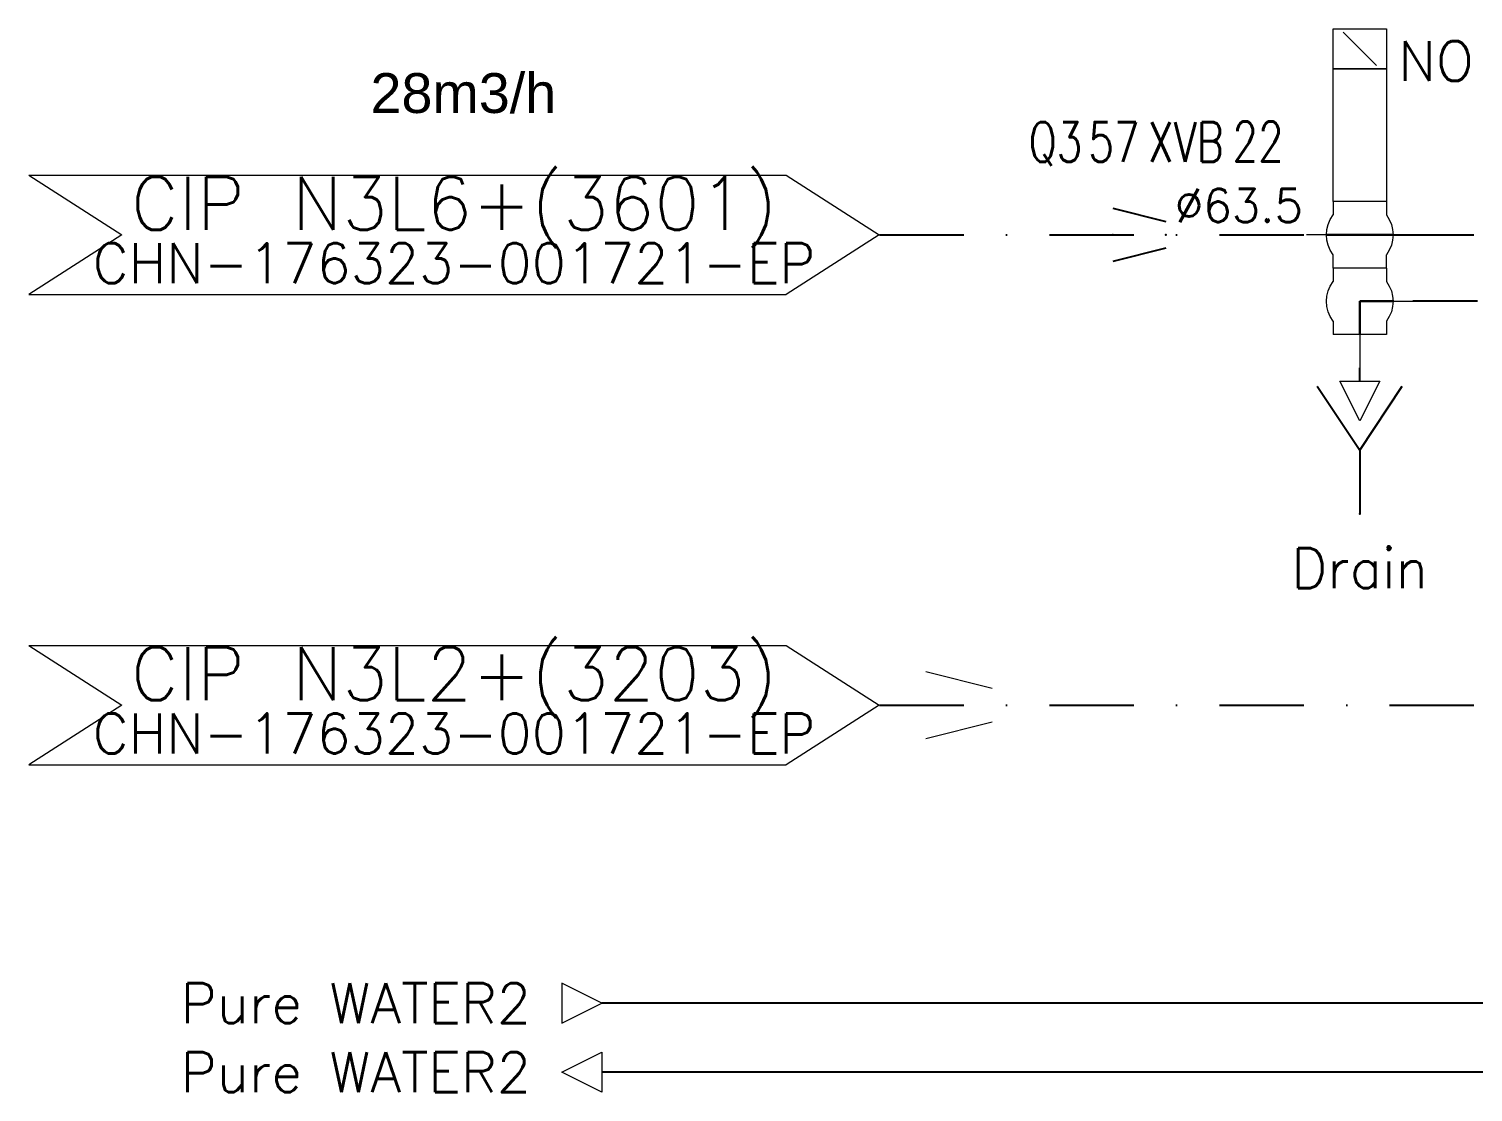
# Model space of a CAD drawing. Header units: inches. Extents: x 14952 to 16573, y 22099 to 23546.
# Drawn here: x 14951.9 to 15060.6, y 22350.9 to 22430.9 of the extents above; entities that cross this region are included whole.
import ezdxf
from ezdxf.enums import TextEntityAlignment as Align

# ---------------------------------------------------------------- set-up
doc = ezdxf.new("R2010")
doc.units = ezdxf.units.IN
doc.header["$MEASUREMENT"] = 0
doc.linetypes.add('DASHDOT2', pattern=[12.7, 6.35, -3.175, 0, -3.175])
doc.layers.add('31 Equipment', color=7, linetype='Continuous', lineweight=9)
for name, color, linetype in [('DIAMETRE', 7, 'Continuous'), ('MATERIEL-DIVERS', 7, 'Continuous'), ('POMPES-PROCESS', 7, 'Continuous'), ('Process water', 5, 'Continuous'), ('REPERES', 7, 'Continuous'), ('techn-data', 7, 'Continuous'), ('TEXTES', 7, 'Continuous'), ('TUYAUTERIE-EAU', 5, 'Continuous'), ('TUYAUTERIE-EGOUT', 32, 'Continuous'), ('TUYAUTERIE-NEP', 4, 'DASHDOT2'), ('VANNES', 7, 'Continuous')]:
    doc.layers.add(name, color=color, linetype=linetype)
doc.layers.get('REPERES').off()
doc.styles.add('ROMANS', font='ROMANS.SHX')
doc.styles.get("Standard").update_dxf_attribs({"font": 'arial.ttf'})
doc.styles.add('USER1', font='TXT.SHX', dxfattribs={"bigfont": 'gbcbig.shx'})

# ---------------------------------------------------------------- blocks, each defined once
blk = doc.blocks.new('CR')
at = {"color": 7}
for p, q in [((-2.5, 2.5), (2.5, 1.25)), ((2.5, 1.25), (2.5, 1.25)), ((2.5, -1.25), (-2.5, -2.5))]:
    blk.add_line(p, q, dxfattribs=at)
at = {"color": 7, "extrusion": (-1, 0, 0)}
blk.add_point((-2.5, 0), dxfattribs=at)
at = {"color": 7, "extrusion": (1, 0, 0)}
blk.add_point((2.5, 0), dxfattribs=at)
blk = doc.blocks.new('APV-FCE-GEN-REDCON-1')
at = {"layer": '31 Equipment', "color": 7}
for p, q in [((-2.5, 2.5), (2.5, 1.25)), ((2.5, 1.25), (2.5, 1.25)), ((2.5, -1.25), (-2.5, -2.5))]:
    blk.add_line(p, q, dxfattribs=at)
blk = doc.blocks.new('APV-VLV-SSEAT-SW44-4')
at = {"layer": '31 Equipment', "ltscale": 38}
for p, q in [((1.25, 20.25), (-1.25, 17.75)), ((-2, 7.5), (-2, 6.5)), ((2, 7.5), (2, 6.5)), ((-4, 5), (-2.5, 5)), ((-2, 2.5), (-2, 3.5)), ((2, 2.5), (2, 3.5)), ((-2, 2.5), (2, 2.5)), ((-2, 2.5), (-2, 1.5)), ((2, 2.5), (2, 1.5)), ((-2.5, 0), (-4, 0)), ((-2, -1.5), (-2, -2.5)), ((2, -1.5), (2, -2.5)), ((-2, -2.5), (2, -2.5)), ((0, -2.5), (0, -5))]:
    blk.add_line(p, q, dxfattribs=at)
at = {"layer": '31 Equipment', "lineweight": 30}
for p, q in [((-2.5, 5), (2.5, 5)), ((-2.5, 0), (0, 0)), ((0, 0), (0, -2.5))]:
    blk.add_line(p, q, dxfattribs=at)
at = {"layer": '31 Equipment'}
blk.add_line((2.5, 5), (4, 5), dxfattribs=at)
at = {"layer": '31 Equipment', "ltscale": 38}
for points in [[(-2, 17.5), (2, 17.5), (2, 20.5), (-2, 20.5)], [(-2, 7.5), (2, 7.5), (2, 17.5), (-2, 17.5)]]:
    blk.add_lwpolyline(points, close=True, dxfattribs=at)
for centre, start, end in [((0, 5), 143.1301, 216.8699), ((0, 5), 323.1301, 36.8699), ((0, 0), 143.1301, 216.8699), ((0, 0), 323.1301, 36.8699)]:
    blk.add_arc(centre, 2.5, start, end, dxfattribs=at)
blk = doc.blocks.new('EGOUT')
at = {"color": 7}
for p, q in [((-3.2, 9.61), (0, 4.81)), ((0, 4.81), (3.2, 9.61)), ((0, 4.81), (0, 0))]:
    blk.add_line(p, q, dxfattribs=at)
at = {"color": 7, "extrusion": (0, -1, 0)}
blk.add_point((0, 0), dxfattribs=at)
at = {"layer": 'POMPES-PROCESS', "style": 'ROMANS'}
blk.add_attdef('EGOUT', text='', height=3, dxfattribs=at).set_placement((0, -4), align=Align.MIDDLE)
blk = doc.blocks.new('APV-SIGN-ARW-FLOW-1')
at = {"layer": '31 Equipment'}
for p, q in [((-1.5, -1.5), (-1.5, 1.5)), ((-1.5, 1.5), (1.5, 0)), ((1.5, 0), (-1.5, -1.5))]:
    blk.add_line(p, q, dxfattribs=at)
blk = doc.blocks.new('REPNORM1')
at = {"layer": 'TEXTES', "style": 'ROMANS', "width": 0.75}
for tag, p in [('ZONE', (-9.75, -1.25)), ('SOUSZONE', (-5.25, -1.25)), ('ELEMENT', (-0.75, -1.25)), ('NUM', (5.59, -1.22))]:
    blk.add_attdef(tag, p, '', height=3, dxfattribs=at)
blk = doc.blocks.new('APV-SIGN-ARW-DWG-1')
at = {"layer": '31 Equipment'}
for p, q in [((-32, 4.49), (25, 4.49)), ((-32, 4.49), (-25, 0)), ((25, 4.49), (32, 0)), ((-25, 0), (-32, -4.49)), ((32, 0), (25, -4.49)), ((-32, -4.49), (25, -4.49))]:
    blk.add_line(p, q, dxfattribs=at)
at = {"layer": '31 Equipment', "style": 'ROMANS', "width": 0.8}
for tag, p in [('TEXT1', (0, 0.37)), ('TEXT2', (0, -3.63))]:
    blk.add_attdef(tag, text='', height=3, dxfattribs=at).set_placement(p, align=Align.CENTER)

msp = doc.modelspace()

# ---------------------------------------------------------------- linework, layer by layer
at = {"layer": 'Process water'}
msp.add_lwpolyline([(15123.04, 22366.01), (15123.04, 22357.59), (14995.06, 22357.59)], dxfattribs=at)
at = {"layer": 'TUYAUTERIE-EAU'}
msp.add_line((15153.15, 22352.39), (14995.06, 22352.39), dxfattribs=at)
at = {"layer": 'TUYAUTERIE-EGOUT'}
msp.add_line((15052.11, 22404.39), (15052.11, 22405.39), dxfattribs=at)
at = {"layer": 'TUYAUTERIE-NEP'}
for p, q in [((15015.95, 22415.39), (15293.57, 22415.39)), ((15060.98, 22410.39), (15056.11, 22410.39)), ((15015.95, 22380.01), (15083.09, 22380.01))]:
    msp.add_line(p, q, dxfattribs=at)

# ---------------------------------------------------------------- block references
at = {"layer": 'MATERIEL-DIVERS'}
ref = msp.add_blockref('APV-SIGN-ARW-DWG-1', (14983.94, 22415.39), dxfattribs=at)
ref.add_attrib('TEXT1', 'CIP N3L6+(3601)', dxfattribs={"layer": '31 Equipment', "height": 4, "style": 'USER1'}).set_placement((14983.94, 22415.76), align=Align.CENTER)
ref.add_attrib('TEXT2', 'CHN-176323-001721-EP', dxfattribs={"layer": '31 Equipment', "height": 3, "style": 'USER1'}).set_placement((14983.94, 22411.76), align=Align.CENTER)
at = {"layer": 'MATERIEL-DIVERS', "xscale": 0.8, "yscale": 0.8, "zscale": 0.8}
msp.add_blockref('CR', (15035.52, 22415.39), dxfattribs=at)
at = {"layer": 'MATERIEL-DIVERS'}
for p, rotation in [((15052.11, 22402.89), 270), ((14993.56, 22352.39), 180)]:
    msp.add_blockref('APV-SIGN-ARW-FLOW-1', p, dxfattribs=dict(at, rotation=rotation))
msp.add_blockref('EGOUT', (15052.11, 22394.39), dxfattribs=at).add_auto_attribs({'EGOUT': 'Drain'})
ref = msp.add_blockref('APV-SIGN-ARW-DWG-1', (14983.94, 22380.01), dxfattribs=at)
ref.add_attrib('TEXT1', 'CIP N3L2+(3203)', dxfattribs={"layer": '31 Equipment', "height": 4, "style": 'USER1'}).set_placement((14983.94, 22380.38), align=Align.CENTER)
ref.add_attrib('TEXT2', 'CHN-176323-001721-EP', dxfattribs={"layer": '31 Equipment', "height": 3, "style": 'USER1'}).set_placement((14983.94, 22376.38), align=Align.CENTER)
at = {"layer": 'MATERIEL-DIVERS', "xscale": -1, "rotation": 180}
for name, p in [('APV-FCE-GEN-REDCON-1', (15021.95, 22380.01)), ('APV-SIGN-ARW-FLOW-1', (14993.56, 22357.59))]:
    msp.add_blockref(name, p, dxfattribs=at)
at = {"layer": 'REPERES'}
msp.add_blockref('REPNORM1', (15036.93, 22422.13), dxfattribs=at).add_auto_attribs({'ZONE': 'Q3', 'SOUSZONE': '57', 'ELEMENT': 'XVB', 'NUM': '22'})
at = {"layer": 'VANNES', "xscale": -1}
msp.add_blockref('APV-VLV-SSEAT-SW44-4', (15052.11, 22410.39), dxfattribs=at)

# ---------------------------------------------------------------- texts
at = {"layer": 'DIAMETRE'}
msp.add_text('28m3/h', height=3, dxfattribs=at).set_placement((14977.65, 22424.56))
at = {"layer": 'MATERIEL-DIVERS', "char_height": 3, "attachment_point": 5, "style": 'ROMANS'}
for insert in [(14976.55, 22357.59), (14976.55, 22352.39)]:
    msp.add_mtext('Pure WATER2', dxfattribs=dict(at, insert=insert))
at = {"layer": 'techn-data', "style": 'ROMANS'}
msp.add_text('%%C63.5', height=2.5, dxfattribs=at).set_placement((15043.01, 22417.6), align=Align.MIDDLE_CENTER)
at = {"layer": 'TEXTES', "style": 'ROMANS'}
msp.add_text('NO', height=3, dxfattribs=at).set_placement((15055.02, 22426.97))

doc.saveas('drawing.dxf')
